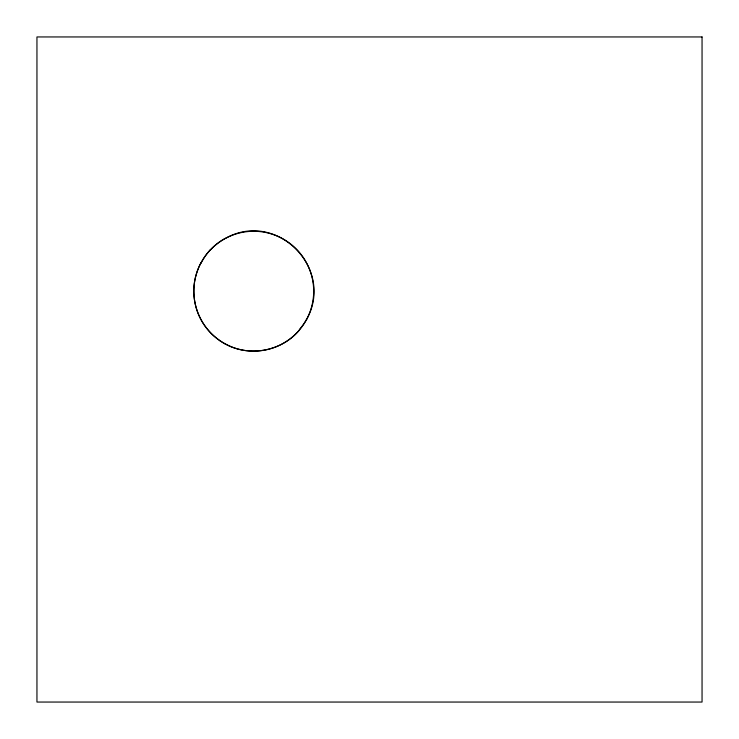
<?xml version="1.0" encoding="UTF-8"?>
<svg xmlns="http://www.w3.org/2000/svg" width="739" height="739" viewBox="0 0 739 739"><rect width="100%" height="100%" fill="white"/><g stroke="black" fill="none" stroke-linecap="round" stroke-linejoin="round"><path stroke-width="1.11" d="M306.861 318.962C334.73 268.239 276.331 209.451 225.247 238.485M200.879 262.992L199.678 265.366A93.77 73.946 32.9 0 0 195.983 275.407C190.69 293.993 195.382 314.962 207.835 329.714A49.125 38.862 31.4 0 0 225.219 343.968M299.664 329.714C282.233 351.182 249.385 357.5 225.247 343.921M210.107 250.133L212.121 248.101A94.777 74.722 44.5 0 1 225.183 238.401M306.787 318.915A104.883 78.288 23 0 1 299.387 329.529M201.063 263.112A96.735 76.062 39.4 0 1 210.033 250.068M702.05 36.95L36.95 36.95L36.95 702.05L702.05 702.05L702.05 36.95M220.074 340.771A59.933 59.933 0 0 0 313.521 295.582A59.933 59.933 0 0 0 227.658 237.256A59.933 59.933 0 0 0 220.074 340.771"/></g></svg>
